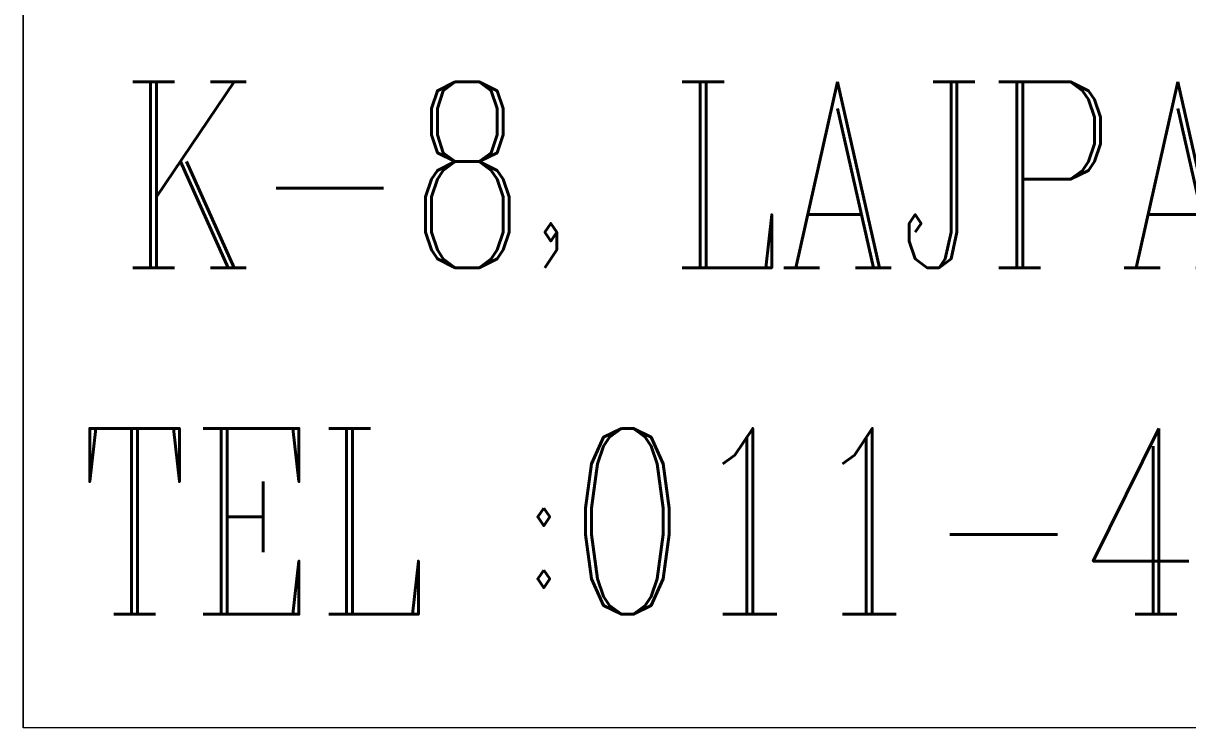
# Model space of a CAD drawing. Header units: inches. Extents: x 210948 to 214316, y -105347 to 7.
# Drawn here: x 211350.4 to 211412.5, y -105347.5 to -105309.9 of the extents above; entities that cross this region are included whole.
import ezdxf

# ---------------------------------------------------------------- set-up
doc = ezdxf.new("R2010")
doc.units = ezdxf.units.IN
doc.header["$MEASUREMENT"] = 0
doc.layers.add('A3', color=30, linetype='Continuous', lineweight=9)
doc.styles.add('med', font='romanc.shx', dxfattribs={"height": 7.559055})

# ---------------------------------------------------------------- blocks, each defined once
blk = doc.blocks.new('KIL')
at = {"layer": 'A3'}
blk.add_lwpolyline([(216544.884, -99139.74), (217270.701, -99139.74), (217270.701, -100157.936), (216544.884, -100157.936)], close=True, dxfattribs=at)

msp = doc.modelspace()

# ---------------------------------------------------------------- linework, layer by layer
at = {"layer": 'A3'}
msp.add_line((211350.427, -105225.907), (211350.427, -105347.486), dxfattribs=at)

# ---------------------------------------------------------------- block references
at = {"layer": 'A3', "xscale": 1.977835869339287, "yscale": 1.977835869339287, "zscale": 1.977835869339287}
msp.add_blockref('KIL', (-216939.812, 92748.473), dxfattribs=at)

# ---------------------------------------------------------------- texts
at = {"layer": 'A3', "style": 'med', "width": 0.75}
for s, p in [('K-8, LAJPAT NAGAR-III N.DELHI-24', (211355.619, -105322.97)), ('K-8, LAJPAT NAGAR-III N.DELHI-24', (211355.619, -105322.97)), ('TEL :011-41017292, 9810418836 EMAIL: ARCHITECTS.IMPRESSIONS@GMAIL.COM', (211353.334, -105341.438))]:
    msp.add_text(s, height=9.89952, dxfattribs=at).set_placement(p)

doc.saveas('drawing.dxf')
